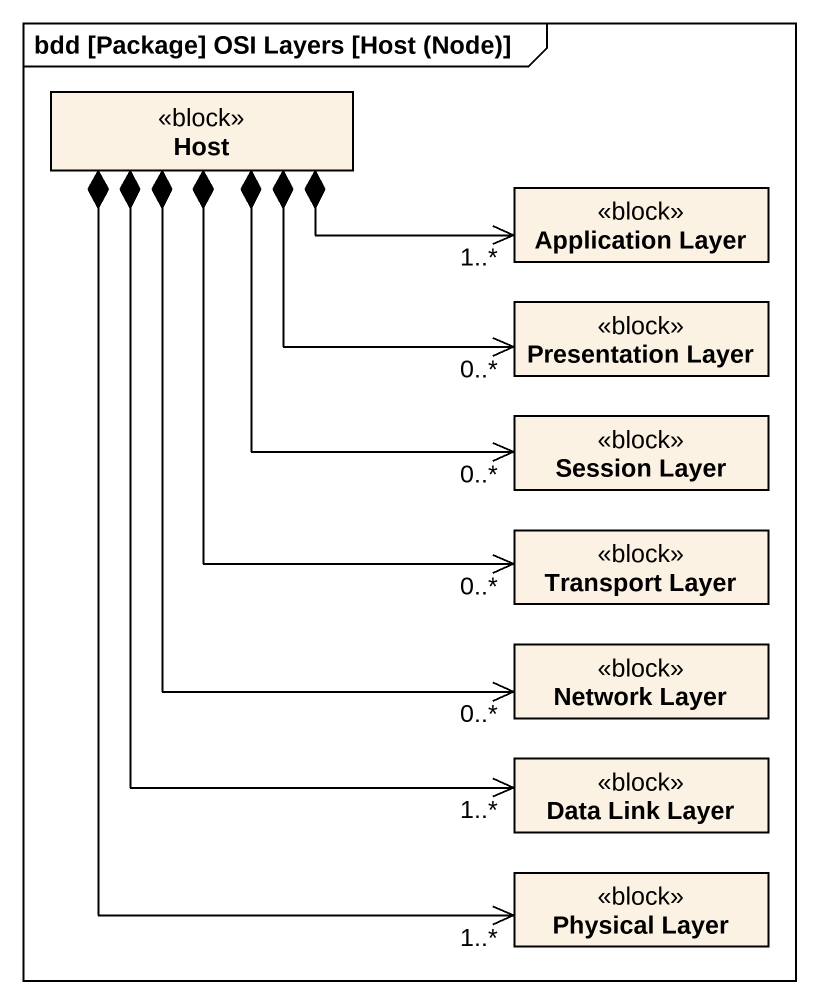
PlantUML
@startuml
mainframe bdd [Package] OSI Layers [Host (Node)]
hide circle
hide empty members
class Host <<block>>
class "Application Layer" as Application_Layer <<block>>
class "Presentation Layer" as Presentation_Layer <<block>>
class "Session Layer" as Session_Layer <<block>>
class "Transport Layer" as Transport_Layer <<block>>
class "Network Layer" as Network_Layer <<block>>
class "Data Link Layer" as Data_Link_Layer <<block>>
class "Physical Layer" as Physical_Layer <<block>>
Host *-right-> "1..*" Application_Layer
Host *-right-> "0..*" Presentation_Layer
Host *--> "0..*" Session_Layer
Host *--> "0..*" Transport_Layer
Host *--> "0..*" Network_Layer
Host *--> "1..*" Data_Link_Layer
Host *--> "1..*" Physical_Layer
@enduml
